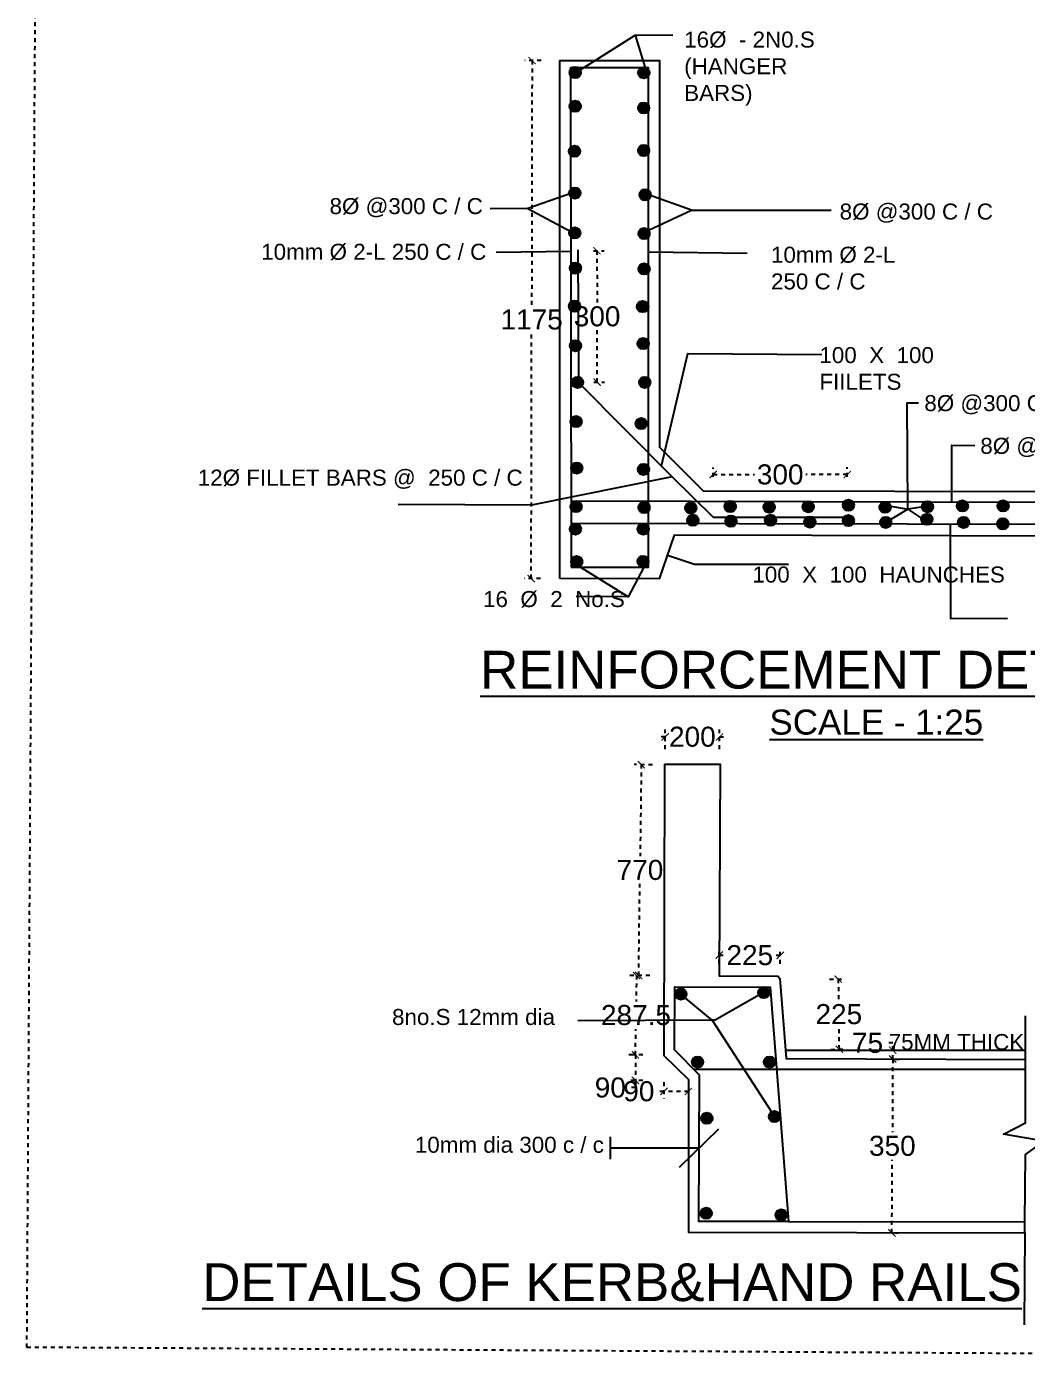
# Model space of a CAD drawing. Header units: inches. Extents: x 19217 to 19317, y 19185 to 19287.
# Drawn here: x 19216.84 to 19241.79, y 19223.95 to 19257.55 of the extents above; entities that cross this region are included whole.
import ezdxf

# ---------------------------------------------------------------- set-up
doc = ezdxf.new("R2010")
doc.units = ezdxf.units.IN
doc.header["$MEASUREMENT"] = 0
doc.linetypes.add('DASHDOT', pattern=[1, 0.5, -0.25, 0, -0.25])
for name, color, linetype in [('DIMENSION', 255, 'Continuous'), ('DRAWING', 7, 'Continuous'), ('TEXT', 255, 'Continuous')]:
    doc.layers.add(name, color=color, linetype=linetype)
doc.layers.get('0').off()
doc.styles.get("Standard").update_dxf_attribs({"font": 'arial.ttf'})
doc.dimstyles.new('dig', dxfattribs={"dimtxt": 0.1875, "dimasz": 0.18, "dimexe": 0.18, "dimexo": 0.0625, "dimgap": 0.09, "dimtad": 0, "dimtih": 1, "dimtoh": 1, "dimdec": 4, "dimzin": 0, "dimdsep": 46, "dimtxsty": 'Standard', "dimblk": 'ARCHTICK', "dimcen": 0.09, "dimadec": 0, "dimazin": 0, "dimtfac": 1, "dimtdec": 4, "dimtofl": 0, "dimtmove": 0, "dimatfit": 3, "dimldrblk": 'ARCHTICK', "dimfxl": 1, "dimtolj": 1, "dimtzin": 0, "dimarcsym": 0})

# ---------------------------------------------------------------- blocks, each defined once
blk = doc.blocks.new('_ArchTick')
at = {"color": 0, "linetype": 'ByBlock', "const_width": 0.15}
blk.add_lwpolyline([(-0.5, -0.5), (0.5, 0.5)], dxfattribs=at)
blk = doc.blocks.new('*D28')
at = {"layer": 'Defpoints', "color": 0, "linetype": 'DASHDOT', "ltscale": 0.02, "transparency": 16777216}
for p in [(19229.746, 19256.705), (19229.434, 19243.767), (19229.726, 19243.766)]:
    blk.add_point(p, dxfattribs=at)
at = {"layer": 'DIMENSION', "color": 0, "linetype": 'DASHDOT', "lineweight": -2, "ltscale": 0.02, "transparency": 16777216}
for p, q in [((19229.683, 19256.705), (19229.274, 19256.705)), ((19229.454, 19256.705), (19229.444, 19250.581)), ((19229.434, 19243.767), (19229.443, 19249.891)), ((19229.663, 19243.766), (19229.254, 19243.767))]:
    blk.add_line(p, q, dxfattribs=at)
at = {"layer": 'DIMENSION', "color": 0, "linetype": 'DASHDOT', "lineweight": -2, "ltscale": 0.02, "transparency": 16777216, "xscale": 0.18, "yscale": 0.18, "zscale": 0.18}
for p, rotation in [((19229.454, 19256.705), 89.91217296947848), ((19229.434, 19243.767), 269.9121729694785)]:
    blk.add_blockref('_ArchTick', p, dxfattribs=dict(at, rotation=rotation))
at = {"layer": 'DIMENSION', "color": 0, "linetype": 'DASHDOT', "ltscale": 0.02, "transparency": 16777216, "insert": (19229.444, 19250.236), "char_height": 0.5, "attachment_point": 5}
blk.add_mtext('\\A1;1175', dxfattribs=at)
blk = doc.blocks.new('*D29')
at = {"layer": 'Defpoints', "color": 0, "linetype": 'DASHDOT', "ltscale": 0.02, "transparency": 16777216}
for p in [(19230.93, 19251.955), (19231.075, 19251.955), (19230.937, 19248.673)]:
    blk.add_point(p, dxfattribs=at)
at = {"layer": 'DIMENSION', "color": 0, "linetype": 'DASHDOT', "lineweight": -2, "ltscale": 0.02, "transparency": 16777216}
for p, q in [((19230.992, 19251.955), (19231.255, 19251.955)), ((19231.075, 19251.955), (19231.077, 19250.66)), ((19231.081, 19248.674), (19231.079, 19249.969)), ((19230.999, 19248.674), (19231.261, 19248.674))]:
    blk.add_line(p, q, dxfattribs=at)
at = {"layer": 'DIMENSION', "color": 0, "linetype": 'DASHDOT', "lineweight": -2, "ltscale": 0.02, "transparency": 16777216, "xscale": 0.18, "yscale": 0.18, "zscale": 0.18}
for p, rotation in [((19231.075, 19251.955), 90.11866298065895), ((19231.081, 19248.674), 270.1186629806589)]:
    blk.add_blockref('_ArchTick', p, dxfattribs=dict(at, rotation=rotation))
at = {"layer": 'DIMENSION', "color": 0, "linetype": 'DASHDOT', "ltscale": 0.02, "transparency": 16777216, "insert": (19231.078, 19250.314), "char_height": 0.5, "attachment_point": 5}
blk.add_mtext('\\A1;300', dxfattribs=at)
blk = doc.blocks.new('*D30')
at = {"layer": 'Defpoints', "color": 0, "linetype": 'DASHDOT', "ltscale": 0.02, "transparency": 16777216}
for p in [(19237.325, 19246.367), (19233.975, 19246.246), (19237.325, 19246.248)]:
    blk.add_point(p, dxfattribs=at)
at = {"layer": 'DIMENSION', "color": 0, "linetype": 'DASHDOT', "lineweight": -2, "ltscale": 0.02, "transparency": 16777216}
for p, q in [((19233.975, 19246.309), (19233.975, 19246.546)), ((19233.975, 19246.366), (19235.009, 19246.366)), ((19237.325, 19246.367), (19236.291, 19246.367)), ((19237.325, 19246.311), (19237.325, 19246.547))]:
    blk.add_line(p, q, dxfattribs=at)
at = {"layer": 'DIMENSION', "color": 0, "linetype": 'DASHDOT', "lineweight": -2, "ltscale": 0.02, "transparency": 16777216, "xscale": 0.18, "yscale": 0.18, "zscale": 0.18}
for p, rotation in [((19233.975, 19246.366), 180.0332281138285), ((19237.325, 19246.367), 0.03322811382846565)]:
    blk.add_blockref('_ArchTick', p, dxfattribs=dict(at, rotation=rotation))
at = {"layer": 'DIMENSION', "color": 0, "linetype": 'DASHDOT', "ltscale": 0.02, "transparency": 16777216, "insert": (19235.65, 19246.366), "char_height": 0.5, "attachment_point": 5}
blk.add_mtext('\\A1;300', dxfattribs=at)
blk = doc.blocks.new('*D35')
at = {"layer": 'Defpoints', "color": 0, "linetype": 'DASHDOT', "ltscale": 0.02, "transparency": 16777216}
for p in [(19232.181, 19239.121), (19232.524, 19239.117), (19232.461, 19233.851)]:
    blk.add_point(p, dxfattribs=at)
at = {"layer": 'DIMENSION', "color": 0, "linetype": 'DASHDOT', "lineweight": -2, "ltscale": 0.02, "transparency": 16777216}
for p, q in [((19232.462, 19239.117), (19232.001, 19239.123)), ((19232.181, 19239.121), (19232.153, 19236.833)), ((19232.117, 19233.855), (19232.145, 19236.143)), ((19232.398, 19233.852), (19231.937, 19233.857))]:
    blk.add_line(p, q, dxfattribs=at)
at = {"layer": 'DIMENSION', "color": 0, "linetype": 'DASHDOT', "lineweight": -2, "ltscale": 0.02, "transparency": 16777216, "xscale": 0.18, "yscale": 0.18, "zscale": 0.18}
for p, rotation in [((19232.181, 19239.121), 89.30903094035624), ((19232.117, 19233.855), 269.3090309403563)]:
    blk.add_blockref('_ArchTick', p, dxfattribs=dict(at, rotation=rotation))
at = {"layer": 'DIMENSION', "color": 0, "linetype": 'DASHDOT', "ltscale": 0.02, "transparency": 16777216, "insert": (19232.149, 19236.488), "char_height": 0.5, "attachment_point": 5}
blk.add_mtext('\\A1;770', dxfattribs=at)
blk = doc.blocks.new('*D36')
at = {"layer": 'Defpoints', "color": 0, "linetype": 'DASHDOT', "ltscale": 0.02, "transparency": 16777216}
for p in [(19234.137, 19239.815), (19232.776, 19239.442), (19234.137, 19239.442)]:
    blk.add_point(p, dxfattribs=at)
at = {"layer": 'DIMENSION', "color": 0, "linetype": 'DASHDOT', "lineweight": -2, "ltscale": 0.02, "transparency": 16777216}
for p, q in [((19232.776, 19239.505), (19232.776, 19239.995)), ((19234.137, 19239.505), (19234.137, 19239.995)), ((19232.776, 19239.815), (19232.596, 19239.815)), ((19234.137, 19239.815), (19234.317, 19239.815))]:
    blk.add_line(p, q, dxfattribs=at)
at = {"layer": 'DIMENSION', "color": 0, "linetype": 'DASHDOT', "lineweight": -2, "ltscale": 0.02, "transparency": 16777216, "xscale": 0.18, "yscale": 0.18, "zscale": 0.18}
blk.add_blockref('_ArchTick', (19232.776, 19239.815), dxfattribs=at)
at = {"layer": 'DIMENSION', "color": 0, "linetype": 'DASHDOT', "lineweight": -2, "ltscale": 0.02, "transparency": 16777216, "xscale": 0.18, "yscale": 0.18, "zscale": 0.18, "rotation": 180}
blk.add_blockref('_ArchTick', (19234.137, 19239.815), dxfattribs=at)
at = {"layer": 'DIMENSION', "color": 0, "linetype": 'DASHDOT', "ltscale": 0.02, "transparency": 16777216, "insert": (19233.457, 19239.815), "char_height": 0.5, "attachment_point": 5}
blk.add_mtext('\\A1;200', dxfattribs=at)
blk = doc.blocks.new('*D37')
at = {"layer": 'Defpoints', "color": 0, "linetype": 'DASHDOT', "ltscale": 0.02, "transparency": 16777216}
for p in [(19236.822, 19233.759), (19237.1, 19233.763), (19236.85, 19232.007)]:
    blk.add_point(p, dxfattribs=at)
at = {"layer": 'DIMENSION', "color": 0, "linetype": 'DASHDOT', "lineweight": -2, "ltscale": 0.02, "transparency": 16777216}
for p, q in [((19236.885, 19233.76), (19237.28, 19233.766)), ((19237.1, 19233.763), (19237.109, 19233.232)), ((19237.128, 19232.011), (19237.12, 19232.542)), ((19236.912, 19232.008), (19237.308, 19232.014))]:
    blk.add_line(p, q, dxfattribs=at)
at = {"layer": 'DIMENSION', "color": 0, "linetype": 'DASHDOT', "lineweight": -2, "ltscale": 0.02, "transparency": 16777216, "xscale": 0.18, "yscale": 0.18, "zscale": 0.18}
for p, rotation in [((19237.1, 19233.763), 90.91063198927914), ((19237.128, 19232.011), 270.9106319892791)]:
    blk.add_blockref('_ArchTick', p, dxfattribs=dict(at, rotation=rotation))
at = {"layer": 'DIMENSION', "color": 0, "linetype": 'DASHDOT', "ltscale": 0.02, "transparency": 16777216, "insert": (19237.114, 19232.887), "char_height": 0.5, "attachment_point": 5}
blk.add_mtext('\\A1;225', dxfattribs=at)
blk = doc.blocks.new('*D38')
at = {"layer": 'Defpoints', "color": 0, "linetype": 'DASHDOT', "ltscale": 0.02, "transparency": 16777216}
for p in [(19238.459, 19231.769), (19238.459, 19231.769), (19238.44, 19227.426)]:
    blk.add_point(p, dxfattribs=at)
at = {"layer": 'DIMENSION', "color": 0, "linetype": 'DASHDOT', "lineweight": -2, "ltscale": 0.02, "transparency": 16777216}
for p, q in [((19238.459, 19231.769), (19238.451, 19229.943)), ((19238.522, 19231.769), (19238.639, 19231.769)), ((19238.44, 19227.426), (19238.448, 19229.253)), ((19238.503, 19227.426), (19238.62, 19227.426))]:
    blk.add_line(p, q, dxfattribs=at)
at = {"layer": 'DIMENSION', "color": 0, "linetype": 'DASHDOT', "lineweight": -2, "ltscale": 0.02, "transparency": 16777216, "xscale": 0.18, "yscale": 0.18, "zscale": 0.18}
for p, rotation in [((19238.459, 19231.769), 89.74636974759315), ((19238.44, 19227.426), 269.7463697475931)]:
    blk.add_blockref('_ArchTick', p, dxfattribs=dict(at, rotation=rotation))
at = {"layer": 'DIMENSION', "color": 0, "linetype": 'DASHDOT', "ltscale": 0.02, "transparency": 16777216, "insert": (19238.45, 19229.598), "char_height": 0.5, "attachment_point": 5}
blk.add_mtext('\\A1;350', dxfattribs=at)
blk = doc.blocks.new('*D39')
at = {"layer": 'Defpoints', "color": 0, "linetype": 'DASHDOT', "ltscale": 0.02, "transparency": 16777216}
for p in [(19238.459, 19231.99), (19238.459, 19231.99), (19238.459, 19231.769)]:
    blk.add_point(p, dxfattribs=at)
at = {"layer": 'DIMENSION', "color": 0, "linetype": 'DASHDOT', "lineweight": -2, "ltscale": 0.02, "transparency": 16777216}
for p, q in [((19238.459, 19232.17), (19238.279, 19232.17)), ((19238.459, 19231.99), (19238.459, 19232.17)), ((19238.459, 19231.769), (19238.459, 19231.99)), ((19238.522, 19231.99), (19238.639, 19231.99)), ((19238.522, 19231.769), (19238.639, 19231.77))]:
    blk.add_line(p, q, dxfattribs=at)
at = {"layer": 'DIMENSION', "color": 0, "linetype": 'DASHDOT', "lineweight": -2, "ltscale": 0.02, "transparency": 16777216, "xscale": 0.18, "yscale": 0.18, "zscale": 0.18}
for p, rotation in [((19238.459, 19231.99), 90.04551050955652), ((19238.459, 19231.769), 270.0455105095566)]:
    blk.add_blockref('_ArchTick', p, dxfattribs=dict(at, rotation=rotation))
at = {"layer": 'DIMENSION', "color": 0, "linetype": 'DASHDOT', "ltscale": 0.02, "transparency": 16777216, "insert": (19237.831, 19232.17), "char_height": 0.5, "attachment_point": 5}
blk.add_mtext('\\A1;75', dxfattribs=at)
blk = doc.blocks.new('*D40')
at = {"layer": 'Defpoints', "color": 0, "linetype": 'DASHDOT', "ltscale": 0.02, "transparency": 16777216}
for p in [(19234.129, 19234.364), (19234.128, 19234.089), (19235.651, 19234.081)]:
    blk.add_point(p, dxfattribs=at)
at = {"layer": 'DIMENSION', "color": 0, "linetype": 'DASHDOT', "lineweight": -2, "ltscale": 0.02, "transparency": 16777216}
for p, q in [((19234.128, 19234.152), (19234.13, 19234.544)), ((19234.129, 19234.364), (19234.242, 19234.363)), ((19235.652, 19234.356), (19235.539, 19234.356)), ((19235.651, 19234.144), (19235.653, 19234.536))]:
    blk.add_line(p, q, dxfattribs=at)
at = {"layer": 'DIMENSION', "color": 0, "linetype": 'DASHDOT', "lineweight": -2, "ltscale": 0.02, "transparency": 16777216, "xscale": 0.18, "yscale": 0.18, "zscale": 0.18}
for p, rotation in [((19234.129, 19234.364), 179.6988957908632), ((19235.652, 19234.356), 359.6988957908632)]:
    blk.add_blockref('_ArchTick', p, dxfattribs=dict(at, rotation=rotation))
at = {"layer": 'DIMENSION', "color": 0, "linetype": 'DASHDOT', "ltscale": 0.02, "transparency": 16777216, "insert": (19234.891, 19234.36), "char_height": 0.5, "attachment_point": 5}
blk.add_mtext('\\A1;225', dxfattribs=at)
blk = doc.blocks.new('*D41')
at = {"layer": 'Defpoints', "color": 0, "linetype": 'DASHDOT', "ltscale": 0.02, "transparency": 16777216}
for p in [(19232.748, 19231.256), (19233.358, 19231.256), (19232.748, 19230.96)]:
    blk.add_point(p, dxfattribs=at)
at = {"layer": 'DIMENSION', "color": 0, "linetype": 'DASHDOT', "lineweight": -2, "ltscale": 0.02, "transparency": 16777216}
for p, q in [((19232.748, 19230.96), (19232.568, 19230.96)), ((19232.748, 19231.193), (19232.748, 19230.78)), ((19233.358, 19230.96), (19232.748, 19230.96)), ((19233.358, 19231.193), (19233.358, 19230.78))]:
    blk.add_line(p, q, dxfattribs=at)
at = {"layer": 'DIMENSION', "color": 0, "linetype": 'DASHDOT', "lineweight": -2, "ltscale": 0.02, "transparency": 16777216, "xscale": 0.18, "yscale": 0.18, "zscale": 0.18, "rotation": 180}
blk.add_blockref('_ArchTick', (19232.748, 19230.96), dxfattribs=at)
at = {"layer": 'DIMENSION', "color": 0, "linetype": 'DASHDOT', "lineweight": -2, "ltscale": 0.02, "transparency": 16777216, "xscale": 0.18, "yscale": 0.18, "zscale": 0.18}
blk.add_blockref('_ArchTick', (19233.358, 19230.96), dxfattribs=at)
at = {"layer": 'DIMENSION', "color": 0, "linetype": 'DASHDOT', "ltscale": 0.02, "transparency": 16777216, "insert": (19232.121, 19230.96), "char_height": 0.5, "attachment_point": 5}
blk.add_mtext('\\A1;90', dxfattribs=at)
blk = doc.blocks.new('*D42')
at = {"layer": 'Defpoints', "color": 0, "linetype": 'DASHDOT', "ltscale": 0.02, "transparency": 16777216}
for p in [(19232.281, 19231.872), (19232.035, 19231.234), (19232.281, 19231.234)]:
    blk.add_point(p, dxfattribs=at)
at = {"layer": 'DIMENSION', "color": 0, "linetype": 'DASHDOT', "lineweight": -2, "ltscale": 0.02, "transparency": 16777216}
for p, q in [((19232.218, 19231.872), (19231.855, 19231.872)), ((19232.035, 19231.872), (19232.035, 19231.234)), ((19232.218, 19231.234), (19231.855, 19231.234)), ((19232.035, 19231.234), (19232.035, 19231.054)), ((19232.035, 19231.054), (19231.855, 19231.054))]:
    blk.add_line(p, q, dxfattribs=at)
at = {"layer": 'DIMENSION', "color": 0, "linetype": 'DASHDOT', "lineweight": -2, "ltscale": 0.02, "transparency": 16777216, "xscale": 0.18, "yscale": 0.18, "zscale": 0.18}
for p, rotation in [((19232.035, 19231.872), 90), ((19232.035, 19231.234), 270)]:
    blk.add_blockref('_ArchTick', p, dxfattribs=dict(at, rotation=rotation))
at = {"layer": 'DIMENSION', "color": 0, "linetype": 'DASHDOT', "ltscale": 0.02, "transparency": 16777216, "insert": (19231.408, 19231.054), "char_height": 0.5, "attachment_point": 5}
blk.add_mtext('\\A1;90', dxfattribs=at)
blk = doc.blocks.new('*D43')
at = {"layer": 'Defpoints', "color": 0, "linetype": 'DASHDOT', "ltscale": 0.02, "transparency": 16777216}
for p in [(19232.061, 19233.856), (19232.061, 19233.856), (19232.037, 19231.872)]:
    blk.add_point(p, dxfattribs=at)
at = {"layer": 'DIMENSION', "color": 0, "linetype": 'DASHDOT', "lineweight": -2, "ltscale": 0.02, "transparency": 16777216}
for p, q in [((19231.998, 19233.856), (19231.881, 19233.858)), ((19232.061, 19233.856), (19232.053, 19233.209)), ((19232.037, 19231.872), (19232.045, 19232.518)), ((19231.974, 19231.872), (19231.857, 19231.874))]:
    blk.add_line(p, q, dxfattribs=at)
at = {"layer": 'DIMENSION', "color": 0, "linetype": 'DASHDOT', "lineweight": -2, "ltscale": 0.02, "transparency": 16777216, "xscale": 0.18, "yscale": 0.18, "zscale": 0.18}
for p, rotation in [((19232.061, 19233.856), 89.30903094015908), ((19232.037, 19231.872), 269.3090309401591)]:
    blk.add_blockref('_ArchTick', p, dxfattribs=dict(at, rotation=rotation))
at = {"layer": 'DIMENSION', "color": 0, "linetype": 'DASHDOT', "ltscale": 0.02, "transparency": 16777216, "insert": (19232.049, 19232.864), "char_height": 0.5, "attachment_point": 5}
blk.add_mtext('\\A1;287.5', dxfattribs=at)

msp = doc.modelspace()

# ---------------------------------------------------------------- hatches: boundary and pattern name
at = {"layer": 'DRAWING'}
for points in [[(19230.57254, 19256.54125), (19230.4921, 19256.54147, 0.33255791), (19230.39099, 19256.40627, 1), (19230.67291, 19256.40627, 0.33101966)], [(19232.28542, 19256.53476), (19232.20498, 19256.53499, 0.33255791), (19232.10387, 19256.39978, 1), (19232.38578, 19256.39978, 0.33101966)], [(19230.57173, 19255.69993), (19230.49129, 19255.70015, 0.33255791), (19230.39017, 19255.56494, 1), (19230.67209, 19255.56494, 0.33101966)], [(19232.28223, 19255.65568), (19232.20179, 19255.6559, 0.33255791), (19232.10068, 19255.52069, 1), (19232.3826, 19255.52069, 0.33101966)], [(19230.554, 19254.57589), (19230.47356, 19254.57612, 0.33255791), (19230.37245, 19254.44091, 1), (19230.65436, 19254.44091, 0.33101966)], [(19232.28223, 19254.59359), (19232.20179, 19254.59382, 0.33255791), (19232.10068, 19254.45861, 1), (19232.3826, 19254.45861, 0.33101966)], [(19230.56286, 19253.53151), (19230.48242, 19253.53173, 0.33255791), (19230.38131, 19253.39652, 1), (19230.66323, 19253.39652, 0.33101966)], [(19232.31769, 19253.48726), (19232.23724, 19253.48748, 0.33255791), (19232.13613, 19253.35227, 1), (19232.41805, 19253.35227, 0.33101966)], [(19230.56187, 19252.53624), (19230.48143, 19252.53647, 0.33255791), (19230.38032, 19252.40126, 1), (19230.66223, 19252.40126, 0.33101966)], [(19232.29075, 19252.51797), (19232.21031, 19252.5182, 0.33255791), (19232.1092, 19252.38299, 1), (19232.39112, 19252.38299, 0.33101966)], [(19230.57804, 19251.65582), (19230.49759, 19251.65605, 0.33255791), (19230.39648, 19251.52084, 1), (19230.6784, 19251.52084, 0.33101966)], [(19232.29075, 19251.63497), (19232.21031, 19251.63519, 0.33255791), (19232.1092, 19251.49998, 1), (19232.39112, 19251.49998, 0.33101966)], [(19230.55698, 19250.70644), (19230.47654, 19250.70667, 0.33255791), (19230.37542, 19250.57146, 1), (19230.65734, 19250.57146, 0.33101966)], [(19232.26341, 19250.69552), (19232.18297, 19250.69574, 0.33255791), (19232.08186, 19250.56053, 1), (19232.36377, 19250.56053, 0.33101966)], [(19230.57893, 19249.71686), (19230.49849, 19249.71709, 0.33255791), (19230.39738, 19249.58188, 1), (19230.67929, 19249.58188, 0.33101966)], [(19232.26933, 19249.77107), (19232.18889, 19249.77129, 0.33255791), (19232.08777, 19249.63608, 1), (19232.36969, 19249.63608, 0.33101966)], [(19230.63321, 19248.80312), (19230.55277, 19248.80334, 0.33255791), (19230.45166, 19248.66814, 1), (19230.73357, 19248.66814, 0.33101966)], [(19232.3081, 19248.80312), (19232.22766, 19248.80334, 0.33255791), (19232.12654, 19248.66814, 1), (19232.40846, 19248.66814, 0.33101966)], [(19230.59443, 19247.82272), (19230.51399, 19247.82295, 0.33255791), (19230.41288, 19247.68774, 1), (19230.69479, 19247.68774, 0.33101966)], [(19232.2228, 19247.77323), (19232.14236, 19247.77345, 0.33255791), (19232.04125, 19247.63824, 1), (19232.32317, 19247.63824, 0.33101966)], [(19230.60994, 19246.66119), (19230.5295, 19246.66141, 0.33255791), (19230.42838, 19246.5262, 1), (19230.7103, 19246.5262, 0.33101966)], [(19232.27707, 19246.63021), (19232.19663, 19246.63044, 0.33255791), (19232.09552, 19246.49523, 1), (19232.37743, 19246.49523, 0.33101966)], [(19230.59443, 19245.70098), (19230.51399, 19245.70121, 0.33255791), (19230.41288, 19245.566, 1), (19230.69479, 19245.566, 0.33101966)], [(19232.29258, 19245.67775), (19232.21214, 19245.67798, 0.33255791), (19232.11103, 19245.54277, 1), (19232.39294, 19245.54277, 0.33101966)], [(19233.45821, 19245.66687), (19233.37777, 19245.66709, 0.33255791), (19233.27666, 19245.53189, 1), (19233.55857, 19245.53189, 0.33101966)], [(19234.44439, 19245.70239), (19234.36395, 19245.70261, 0.33255791), (19234.26284, 19245.56741, 1), (19234.54476, 19245.56741, 0.33101966)], [(19235.4151, 19245.68784), (19235.33466, 19245.68806, 0.33255791), (19235.23355, 19245.55285, 1), (19235.51547, 19245.55285, 0.33101966)], [(19236.39113, 19245.69765), (19236.31069, 19245.69787, 0.33255791), (19236.20958, 19245.56266, 1), (19236.49149, 19245.56266, 0.33101966)], [(19237.39451, 19245.7338), (19237.31407, 19245.73402, 0.33255791), (19237.21296, 19245.59881, 1), (19237.49487, 19245.59881, 0.33101966)], [(19238.30996, 19245.68215), (19238.22952, 19245.68237, 0.33255791), (19238.12841, 19245.54716, 1), (19238.41033, 19245.54716, 0.33101966)], [(19239.37023, 19245.69765), (19239.28979, 19245.69787, 0.33255791), (19239.18868, 19245.56266, 1), (19239.4706, 19245.56266, 0.33101966)], [(19240.24136, 19245.71621), (19240.16092, 19245.71643, 0.33255791), (19240.0598, 19245.58122, 1), (19240.34172, 19245.58122, 0.33101966)], [(19241.25532, 19245.71621), (19241.17488, 19245.71643, 0.33255791), (19241.07377, 19245.58122, 1), (19241.35568, 19245.58122, 0.33101966)], [(19233.50861, 19245.35832), (19233.42817, 19245.35854, 0.33255791), (19233.32706, 19245.22333, 1), (19233.60898, 19245.22333, 0.33101966)], [(19234.46186, 19245.33635), (19234.38142, 19245.33657, 0.33255791), (19234.28031, 19245.20136, 1), (19234.56222, 19245.20136, 0.33101966)], [(19235.45177, 19245.35832), (19235.37133, 19245.35854, 0.33255791), (19235.27021, 19245.22333, 1), (19235.55213, 19245.22333, 0.33101966)], [(19236.43434, 19245.31438), (19236.3539, 19245.3146, 0.33255791), (19236.25279, 19245.17939, 1), (19236.53471, 19245.17939, 0.33101966)], [(19237.39492, 19245.35099), (19237.31448, 19245.35122, 0.33255791), (19237.21337, 19245.21601, 1), (19237.49528, 19245.21601, 0.33101966)], [(19239.35472, 19245.38258), (19239.27428, 19245.3828, 0.33255791), (19239.17317, 19245.24759, 1), (19239.45508, 19245.24759, 0.33101966)], [(19230.57877, 19245.13785), (19230.49832, 19245.13808, 0.33255791), (19230.39721, 19245.00287, 1), (19230.67913, 19245.00287, 0.33101966)], [(19232.27052, 19245.13785), (19232.19008, 19245.13808, 0.33255791), (19232.08897, 19245.00287, 1), (19232.37088, 19245.00287, 0.33101966)], [(19238.32548, 19245.3051), (19238.24504, 19245.30533, 0.33255791), (19238.14393, 19245.17012, 1), (19238.42584, 19245.17012, 0.33101966)], [(19240.26876, 19245.3057), (19240.18832, 19245.30592, 0.33255791), (19240.08721, 19245.17071, 1), (19240.36912, 19245.17071, 0.33101966)], [(19241.24618, 19245.26921), (19241.16574, 19245.26943, 0.33255791), (19241.06463, 19245.13422, 1), (19241.34655, 19245.13422, 0.33101966)], [(19230.6113, 19244.32562), (19230.53086, 19244.32584, 0.33255791), (19230.42975, 19244.19063, 1), (19230.71166, 19244.19063, 0.33101966)], [(19232.2651, 19244.33103), (19232.18466, 19244.33125, 0.33255791), (19232.08354, 19244.19604, 1), (19232.36546, 19244.19604, 0.33101966)], [(19235.28062, 19233.5629), (19235.20018, 19233.56312, 0.33255791), (19235.09907, 19233.42791, 1), (19235.38098, 19233.42791, 0.33101966)], [(19233.2136, 19233.52502), (19233.13316, 19233.52525, 0.33255791), (19233.03205, 19233.39004, 1), (19233.31396, 19233.39004, 0.33101966)], [(19233.62767, 19231.82856), (19233.54723, 19231.82878, 0.33255791), (19233.44612, 19231.69357, 1), (19233.72803, 19231.69357, 0.33101966)], [(19235.42361, 19231.82856), (19235.34317, 19231.82878, 0.33255791), (19235.24206, 19231.69357, 1), (19235.52398, 19231.69357, 0.33101966)], [(19233.85869, 19230.4237), (19233.77825, 19230.42392, 0.33255791), (19233.67714, 19230.28871, 1), (19233.95905, 19230.28871, 0.33101966)], [(19235.54709, 19230.46665), (19235.46665, 19230.46688, 0.33255791), (19235.36554, 19230.33167, 1), (19235.64745, 19230.33167, 0.33101966)], [(19233.84558, 19228.05169), (19233.76513, 19228.05191, 0.33255791), (19233.66402, 19227.9167, 1), (19233.94594, 19227.9167, 0.33101966)], [(19235.71718, 19228.0112), (19235.63674, 19228.01142, 0.33255791), (19235.53563, 19227.87621, 1), (19235.81755, 19227.87621, 0.33101966)]]:
    msp.add_hatch(color=0, dxfattribs=at).paths.add_polyline_path(points)

# ---------------------------------------------------------------- linework, layer by layer
at = {"layer": 'DRAWING', "linetype": 'DASHDOT', "ltscale": 0.02}
msp.add_lwpolyline([(19316.52986, 19286.89317), (19316.13812, 19223.94986), (19216.84125, 19224.56786), (19217.22915, 19286.89317)], dxfattribs=at)
at = {"layer": 'DRAWING'}
for points in [[(19230.41841, 19256.32273), (19232.0264, 19257.33773), (19232.36241, 19256.24532)], [(19232.0264, 19257.33773), (19232.96828, 19257.35086)], [(19230.14752, 19243.77089), (19230.14752, 19243.79927), (19230.14752, 19256.70832), (19232.63926, 19256.70832), (19232.63926, 19247.04981), (19233.723, 19245.96021), (19248.0504, 19245.93307), (19249.19564, 19247.02425), (19249.19564, 19256.64218), (19251.68435, 19256.64218), (19251.68435, 19243.72303), (19249.19874, 19243.72303), (19248.8066, 19244.81741), (19239.8927, 19244.83471), (19233.00594, 19244.84789), (19232.62968, 19243.75912), (19230.14752, 19243.77089)], [(19230.42819, 19244.0561), (19232.36241, 19244.0561), (19232.36241, 19256.52421), (19230.41825, 19256.52421), (19230.42819, 19244.0561)], [(19230.42075, 19253.38364), (19229.34805, 19253.01008), (19230.4215, 19252.43889)], [(19232.36241, 19252.46824), (19233.43243, 19252.96538), (19232.36241, 19253.35137)], [(19229.34805, 19253.01008), (19228.41033, 19253.0043)], [(19233.43243, 19252.96538), (19236.92533, 19252.96586)], [(19230.42191, 19251.93559), (19228.55725, 19251.91373)], [(19237.34954, 19245.29467), (19233.98803, 19245.2918), (19232.95616, 19246.30681), (19230.61825, 19248.66034), (19230.60849, 19251.98025)], [(19232.36241, 19251.92718), (19234.8258, 19251.89774)], [(19232.68225, 19246.58255), (19233.34093, 19249.38708), (19236.69345, 19249.36731)], [(19238.83553, 19245.50082), (19238.8171, 19248.15876), (19239.10731, 19248.15876)], [(19239.93484, 19245.68217), (19239.93922, 19247.10223), (19240.5127, 19247.09368)], [(19230.42687, 19245.70587), (19251.40464, 19245.65358)], [(19238.26916, 19245.60501), (19238.83553, 19245.50082), (19239.2848, 19245.20313)], [(19239.24008, 19245.56266), (19238.83553, 19245.50082), (19238.28488, 19245.17012)], [(19230.42731, 19245.15342), (19251.40464, 19245.11081)], [(19239.89186, 19245.1342), (19239.90097, 19242.77251), (19241.32622, 19242.77801)], [(19232.83345, 19244.34875), (19233.50766, 19244.13135), (19235.8611, 19244.13015)], [(19232.24135, 19244.0561), (19231.85727, 19243.30867), (19230.42975, 19244.19063)], [(19231.85727, 19243.30867), (19230.55469, 19243.31682)], [(19232.76412, 19239.12964), (19232.74835, 19231.85314), (19233.35763, 19231.25594), (19233.35763, 19227.44378), (19241.76027, 19227.42415), (19241.76229, 19227.70669), (19241.7758, 19229.38734), (19242.23956, 19229.71753), (19241.22605, 19229.89358), (19241.77877, 19230.17743), (19241.77665, 19232.85131)], [(19232.76412, 19239.12964), (19234.15409, 19239.12964), (19234.12633, 19233.84848), (19235.58766, 19233.83409), (19235.63856, 19233.77902), (19235.80009, 19231.78119), (19241.77752, 19231.75473)], [(19233.01352, 19231.99781), (19233.01702, 19233.56917), (19235.39941, 19233.56257), (19235.85368, 19227.7089), (19233.61506, 19227.70742), (19233.63183, 19231.36618), (19233.01352, 19231.99781)], [(19235.11649, 19233.36003), (19234.02308, 19232.73657), (19233.95146, 19232.73657), (19233.28097, 19233.29941)], [(19233.95146, 19232.73657), (19230.59401, 19232.72095)], [(19233.95146, 19232.73657), (19235.42996, 19230.45004)], [(19235.78337, 19231.9879), (19241.77733, 19231.99266)], [(19233.48614, 19231.515), (19241.77771, 19231.51437)], [(19233.13688, 19229.06385), (19234.11516, 19230.02812)], [(19231.40054, 19229.8227), (19231.40054, 19229.26638)], [(19233.62602, 19229.54598), (19231.40054, 19229.54598)], [(19235.85368, 19227.7089), (19241.76229, 19227.70669)], [(19241.76027, 19227.42415), (19241.74165, 19225.12963)]]:
    msp.add_lwpolyline(points, dxfattribs=at)
at = {"layer": 'DRAWING', "color": 0}
for centre in [(19230.53195, 19256.40627), (19232.24482, 19256.39978), (19230.53113, 19255.56494), (19232.24164, 19255.52069), (19230.51341, 19254.44091), (19232.24164, 19254.45861), (19230.52227, 19253.39652), (19232.27709, 19253.35227), (19230.52127, 19252.40126), (19232.25016, 19252.38299), (19230.53744, 19251.52084), (19232.25016, 19251.49998), (19230.51638, 19250.57146), (19230.51871, 19250.56709), (19232.20873, 19250.56163), (19232.22281, 19250.56053), (19230.53834, 19249.58188), (19232.22873, 19249.63608), (19230.59262, 19248.66814), (19232.2675, 19248.66814), (19230.55383, 19247.68774), (19232.18221, 19247.63824), (19230.56934, 19246.5262), (19232.23647, 19246.49523), (19230.55383, 19245.566), (19232.25198, 19245.54277), (19233.41762, 19245.53189), (19234.4038, 19245.56741), (19235.37451, 19245.55285), (19236.35053, 19245.56266), (19237.35391, 19245.59881), (19238.26937, 19245.54716), (19239.32964, 19245.56266), (19240.20076, 19245.58122), (19241.21472, 19245.58122), (19233.46802, 19245.22333), (19234.42126, 19245.20136), (19235.41117, 19245.22333), (19236.39375, 19245.17939), (19237.35433, 19245.21601), (19238.28488, 19245.17012), (19239.31412, 19245.24759), (19240.22817, 19245.17071), (19230.53817, 19245.00287), (19232.22992, 19245.00287), (19241.20559, 19245.13422), (19230.5707, 19244.19063), (19232.2245, 19244.19604), (19235.24002, 19233.42791), (19233.17301, 19233.39004), (19233.58708, 19231.69357), (19235.38302, 19231.69357), (19233.8181, 19230.28871), (19235.5065, 19230.33167), (19233.80498, 19227.9167), (19235.67659, 19227.87621)]:
    msp.add_circle(centre, 0.14096, dxfattribs=at)
at = {"layer": 'TEXT'}
msp.add_lwpolyline([(19232.95616, 19246.30681), (19229.43675, 19245.60526), (19226.10714, 19245.61504)], dxfattribs=at)

# ---------------------------------------------------------------- texts
for s, height, p in [('%%UREINFORCEMENT DETAILS OF DECK SLAB', 0.945, (19228.1584, 19241.01989)), ('%%USCALE - 1:25', 0.625, (19235.38118, 19239.87096)), ('%%UDETAILS OF KERB&HAND RAILS', 0.945, (19221.21981, 19225.72365))]:
    msp.add_text(s, height=height, dxfattribs=at).set_placement(p)
at = {"layer": 'TEXT', "char_height": 0.4, "attachment_point": 1}
for s, insert, width in [('16%%C  - 2N0.S (HANGER BARS)', (19233.2532, 19257.42966), 4.0025198), ('8%%C @300 C / C', (19224.39762, 19253.27009), 4.0025198), ('8%%C @300 C / C', (19237.13434, 19253.1343), 4.0025198), ('10mm %%C 2-L 250 C / C', (19222.69081, 19252.12927), 7.0491259), ('10mm %%C 2-L 250 C / C', (19235.42049, 19252.05603), 4.0025198), ('100  X  100  FIILETS', (19236.6292, 19249.54962), 4.0025198), ('8%%C @300 C / C', (19239.24929, 19248.3496), 4.0025198), ('8%%C @300 C / C', (19240.64666, 19247.28282), 4.0025198), ('12%%C FILLET BARS @  250 C / C', (19221.10751, 19246.48853), 8.755633), ('100  X  100  HAUNCHES', (19234.95573, 19244.0685), 8.831481), ('16  %%C  2  No.S', (19228.23105, 19243.45644), 4.0025198), ('8no.S 12mm dia', (19225.95842, 19233.01869), 5.6229786), ('75MM THICK', (19238.36024, 19232.39271), 4.0025198), ('10mm dia 300 c / c', (19226.52788, 19229.82796), 6.0487198)]:
    msp.add_mtext(s, dxfattribs=dict(at, insert=insert, width=width))

# ---------------------------------------------------------------- dimensions: what is measured, and where the dimension line sits
at = {"layer": 'DIMENSION', "linetype": 'DASHDOT', "ltscale": 0.02}
for p1, p2, distance, text, picture, middle in [((19229.74567, 19256.70454), (19229.72584, 19243.76622), -0.29191, '1175', '*D28', (19229.44385, 19250.23583)), ((19230.93652, 19248.67345), (19230.92973, 19251.95452), -0.14481, '300', '*D29', (19231.07793, 19250.31428)), ((19233.97482, 19246.24642), (19237.32532, 19246.24836), 0.11909, '300', '*D30', (19235.65, 19246.36648)), ((19232.77615, 19239.44239), (19234.13694, 19239.44239), 0.37231, '200', '*D36', (19233.45655, 19239.8147)), ((19232.46099, 19233.85085), (19232.52449, 19239.11661), 0.34394, '770', '*D35', (19232.14883, 19236.48788)), ((19235.65086, 19234.08115), (19234.1276, 19234.08915), -0.27466, '225', '*D40', (19234.89067, 19234.35981)), ((19232.03673, 19231.87172), (19232.06066, 19233.85568), 0, '287.5', '*D43', (19232.04869, 19232.8637)), ((19236.84996, 19232.00694), (19236.82212, 19233.75854), -0.27808, '225', '*D37', (19237.11408, 19232.88716)), ((19238.45923, 19231.76941), (19238.45905, 19231.99003), 0, '75', '*D39', (19237.83096, 19232.17003)), ((19232.28099, 19231.87172), (19232.28099, 19231.23409), -0.24602, '90', '*D42', (19231.4077, 19231.05409)), ((19238.44, 19227.4263), (19238.45923, 19231.76941), 0, '350', '*D38', (19238.44962, 19229.59786)), ((19233.35763, 19231.25594), (19232.74784, 19231.25594), 0.29589, '90', '*D41', (19232.12057, 19230.96005))]:
    dim = msp.add_aligned_dim(p1=p1, p2=p2, distance=distance, text=text, dimstyle='dig', override={"dimtxt": 0.5}, dxfattribs=at)
    dim.commit()
    dim.dimension.update_dxf_attribs({"geometry": picture, "text_midpoint": middle})

doc.saveas('drawing.dxf')
